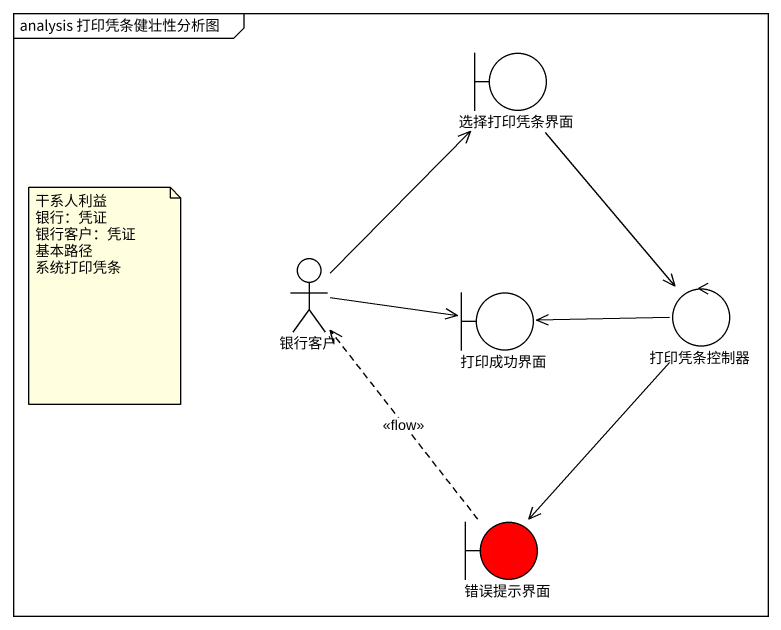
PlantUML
@startuml
mainframe analysis 打印凭条健壮性分析图
boundary 选择打印凭条界面
actor 银行客户
boundary 打印成功界面
control 打印凭条控制器
boundary 错误提示界面 #FF0000
选择打印凭条界面 --> 打印凭条控制器
银行客户 -up-> 选择打印凭条界面
银行客户 -right-> 打印成功界面
打印凭条控制器 -left-> 打印成功界面
打印凭条控制器 --> 错误提示界面
错误提示界面 .up.> 银行客户 : <<flow>>
note as N1
  干系人利益
  银行：凭证
  银行客户：凭证
  基本路径
  系统打印凭条
end note
@enduml
